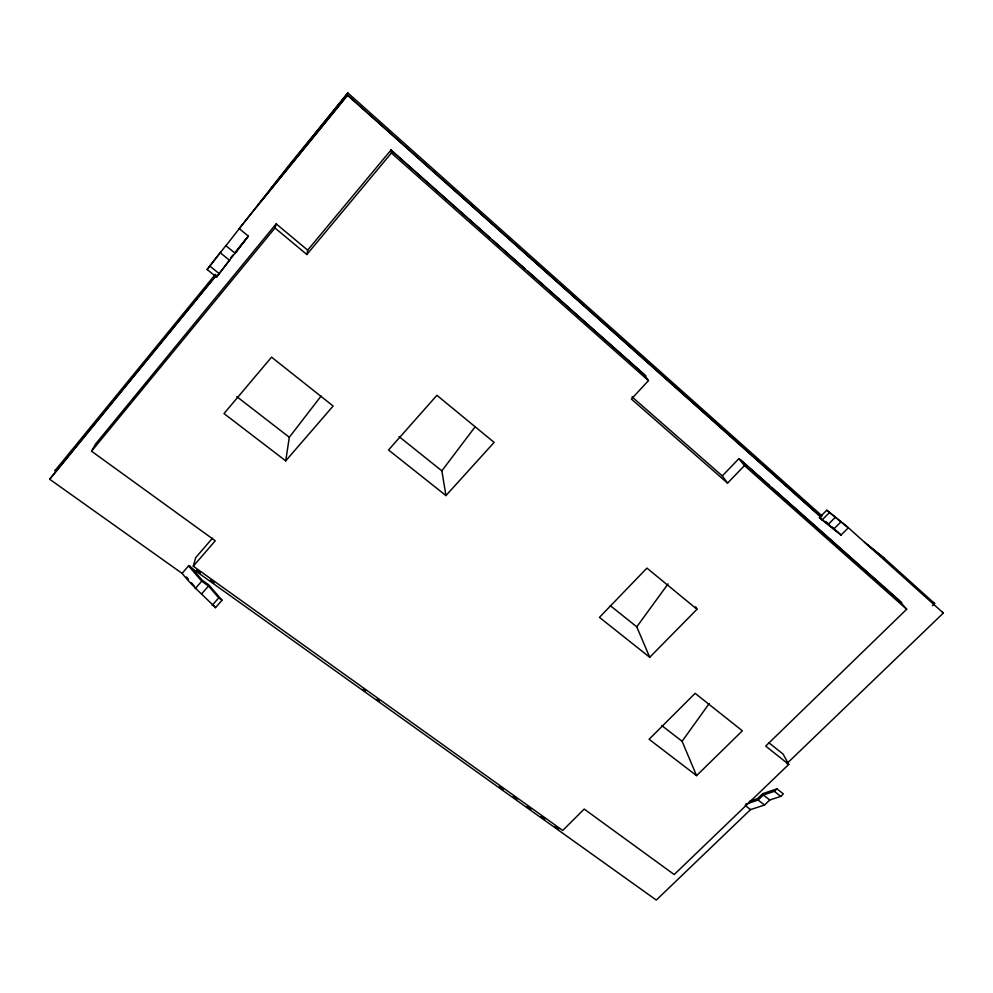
<?xml version="1.0" encoding="UTF-8"?>
<svg xmlns="http://www.w3.org/2000/svg" width="993" height="993" viewBox="0 0 993 993"><rect width="100%" height="100%" fill="white"/><g stroke="black" fill="none" stroke-linecap="round" stroke-linejoin="round"><path stroke-width="1.49" d="M822.117 515.95L347.86 92.932L289.522 164.602L225.907 245.73L235.242 253.352L248.374 236.16L239.127 228.551L347.649 95.092L820.528 516.534M347.86 92.932L270.804 188.72M285.723 460.864L333.139 406.025L271.561 357.157L223.996 413.572L285.723 460.864L289.311 437.28L321.136 396.008M307.681 250.149L276.302 223.971L274.962 227.968L306.849 254.518L307.681 250.149L390.87 150.166L644.184 374.646L648.454 380.629L631.387 399.049L727.559 483.132L744.44 465.618L738.941 458.605L722.308 475.908L727.559 483.132M768.768 742.677L783.154 754.146L788.74 764.411L674.21 874.548L584.182 809.072L562.721 830.458L193.275 566.209L195.695 557.632L212.452 538.231M193.275 566.209L215.27 540.775L91.542 451.207L95.589 444.008L276.476 223.462M189.862 565.96L202.001 580.036L208.791 584.877L222.035 600.206L215.493 607.666C204.31 596.296 192.17 585.982 182.091 573.383L49.65 479.234L216.201 275.272M55.397 469.888L54.826 470.831L215.382 274.353M696.565 775.645L649.087 739.276L695.137 693.325L742.354 730.811L696.565 775.645L682.092 741.299L709.176 703.54M695.671 606.773L696.999 609.268L649.732 657.292L636.774 626.844L668.041 583.921M445.956 495.569L388.536 449.99L436.908 395.313L494.129 442.394L445.956 495.569L441.848 470.843L475.088 426.866M220.508 252.148L207.127 269.513L216.548 277.084L229.83 259.719M216.548 277.084L247.108 237.588M207.127 269.513L226.181 245.184M260.774 201.765L347.649 95.092M49.65 479.234L216.226 275.495M230.922 257.51L232.883 255.114M234.844 252.718L248.374 236.16M91.542 451.207L274.962 227.968M306.849 254.518L391.379 153.009L390.87 150.166M182.091 573.383L188.546 565.911L656.299 900.068L750.559 809.593L764.536 805.025L769.774 799.998L780.783 796.374L783.365 793.904L776.936 788.864L762.686 793.655L757.448 798.682L749.392 801.363M195.199 588.65L201.703 581.166L188.546 565.911M202.013 593.479L208.518 586.019L201.703 581.166M212.204 605.333L218.733 597.86L208.518 586.019M826.772 510.216L848.258 527.842L841.046 535.053L819.411 517.626L826.772 510.216L847.377 526.849L943.35 613.041L786.928 763.555M822.067 519.984L829.416 512.587M828.1 524.552L835.386 517.216M833.475 529.331L840.761 522.02M738.941 458.605L899.273 600.691L906.671 609.255L765.69 746.091L788.74 764.411M932.415 605.693L934.636 603.533L933.656 602.466M745.569 804.218L758.118 800.06L763.369 795.021L774.354 791.347L776.936 788.864M218.733 597.86L222.035 600.206M196.44 570.218L200.226 572.924M210.317 580.148L214.103 582.854M363.028 689.291L365.548 691.091M376.906 699.209L379.438 701.021M499.33 786.717L503.116 789.423M513.207 796.634L516.993 799.34M527.097 806.564L530.883 809.27M540.974 816.482L544.76 819.188M554.864 826.399L558.649 829.105M838.464 532.757L819.411 517.626M745.246 805.509L750.559 809.593M884.428 558.513L867.001 544.437M864.469 542.166L883.509 557.495L934.636 603.533M758.118 800.06L764.536 805.025M236.806 396.641L289.311 437.28M661.686 725.498L682.092 741.299M763.369 795.021L769.774 799.998M774.354 791.347L780.783 796.374M649.732 657.292L599.437 617.373L646.94 568.095L696.999 609.268M399.025 436.572L441.848 470.843M610.248 605.618L636.774 626.844M209.895 266.124L219.304 273.708M220.223 252.706L229.557 260.303M632.02 396.877L722.308 475.908M390.795 149.806L490.542 238.208M492.863 240.256L525.347 269.041M527.668 271.101L645.959 375.937M740.555 459.771L769.563 485.478M771.884 487.538L901.681 602.577M391.379 153.009L648.454 380.629M744.44 465.618L906.671 609.255M347.624 95.34L821.099 517.279M825.729 521.412L829.205 524.503M831.526 526.563L841.046 535.053M942.345 611.949L943.35 613.041M213.619 605.469L215.493 607.666M186.448 576.958L188.459 579.304M191.488 582.817L194.504 586.329"/></g></svg>
